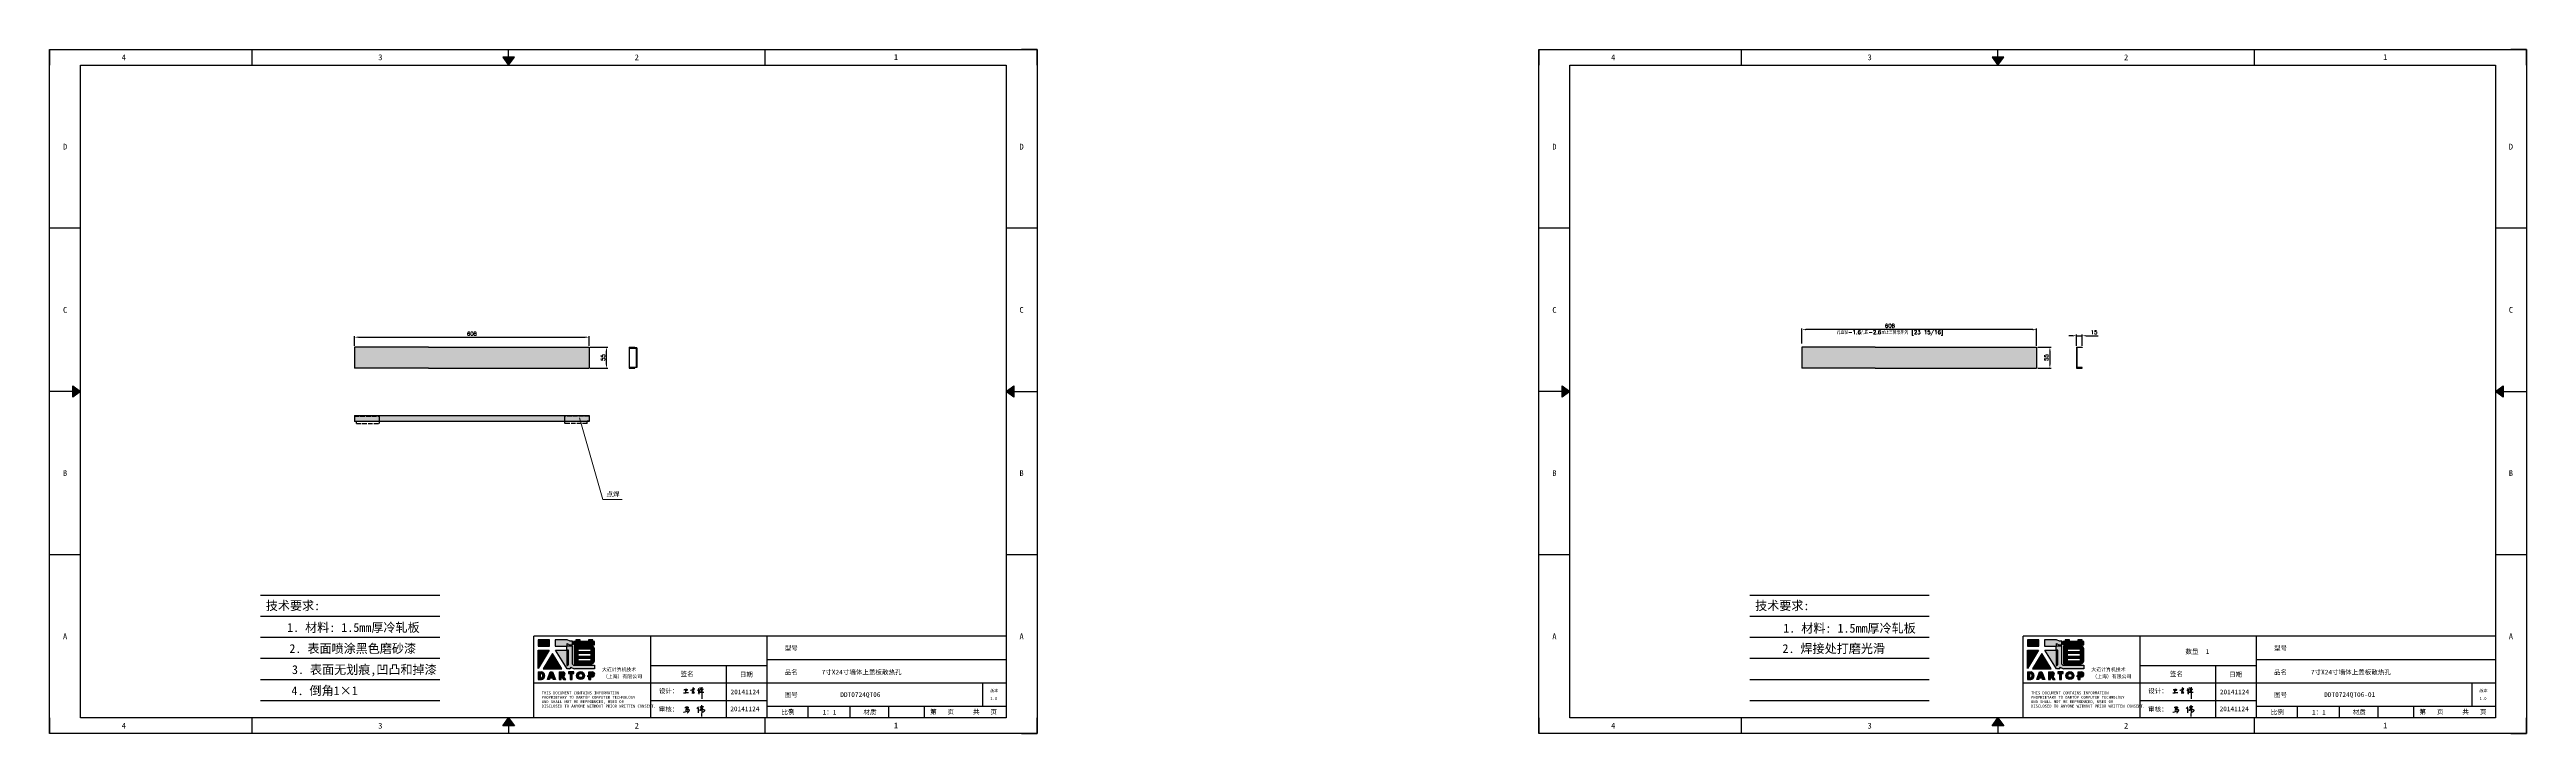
# Model space of a CAD drawing. Header units: millimetres. Extents: x 120943 to 145233, y 4425 to 40233.
# Drawn here: x 122188 to 128607, y 13011 to 14784 of the extents above; entities that cross this region are included whole.
import ezdxf
from ezdxf.enums import TextEntityAlignment as Align

# ---------------------------------------------------------------- set-up
doc = ezdxf.new("R2010")
doc.units = ezdxf.units.MM
doc.linetypes.add('ACAD_ISO02W100', pattern=[15, 12, -3])
doc.linetypes.add('DOT', pattern=[0.25, 0, -0.25])
for name, color, linetype in [('4', 7, 'Continuous'), ('green', 3, 'ACAD_ISO02W100'), ('magenta', 6, 'Continuous'), ('print', 30, 'Continuous')]:
    doc.layers.add(name, color=color, linetype=linetype)
doc.layers.add('dim', color=2, linetype='Continuous', lineweight=9)
doc.styles.add('Dartop', font='SIMFANG.TTF')
doc.styles.add('HZ', font='SimSun.ttf')
doc.styles.add('hzHT', font='SIMHEI.TTF')
doc.styles.get("Standard").update_dxf_attribs({"font": 'txt', "bigfont": 'gbcbig.shx'})
doc.dimstyles.new('2-small', dxfattribs={"dimtxt": 10, "dimasz": 10, "dimexe": 3, "dimexo": 3, "dimgap": 4, "dimtad": 1, "dimtxsty": 'Standard', "dimcen": 5, "dimazin": 0, "dimtfac": 1, "dimtmove": 0, "dimatfit": 3, "dimfxl": 1, "dimarcsym": 0})
pattern_1 = [(0, (94646.006, 49046.5007), (0, 5.49926), [3.175, -6.35]), (120, (94646.006, 49046.5007), (-4.76249886, -2.74963), [3.175, -6.35]), (60, (94649.181, 49046.5007), (-4.76249886, 2.74963), [3.175, -6.35])]

# ---------------------------------------------------------------- blocks, each defined once
blk = doc.blocks.new('*U503')
at = {"color": 254, "linetype": 'Continuous', "extrusion": (0, 0, -1)}
for points in [[(-17, 0.333), (-16.812, 0.25), (-17, 0.5)], [(-17, 0.333), (-17.188, 0.25), (-16.812, 0.25)], [(-17, 0.333), (-17, 0.5), (-17.188, 0.25)]]:
    blk.add_solid(points, dxfattribs=at)
blk = doc.blocks.new('*U502')
at = {"color": 254, "linetype": 'Continuous', "extrusion": (0, 0, -1)}
for points in [[(-33.167, 11), (-33, 11), (-33.25, 11.188)], [(-33.167, 11), (-33.25, 11.188), (-33.25, 10.812)], [(-33.167, 11), (-33.25, 10.812), (-33, 11)]]:
    blk.add_solid(points, dxfattribs=at)
blk = doc.blocks.new('*U504')
at = {"color": 254, "linetype": 'Continuous'}
for points in [[(17, 21.667), (17.188, 21.75), (16.812, 21.75)], [(17, 21.667), (16.812, 21.75), (17, 21.5)], [(17, 21.667), (17, 21.5), (17.188, 21.75)]]:
    blk.add_solid(points, dxfattribs=at)
blk = doc.blocks.new('*U501')
at = {"color": 254, "linetype": 'Continuous', "extrusion": (0, 0, -1)}
for points in [[(-0.833, 11), (-0.75, 10.812), (-0.75, 11.188)], [(-0.833, 11), (-0.75, 11.188), (-1, 11)], [(-0.833, 11), (-1, 11), (-0.75, 10.812)]]:
    blk.add_solid(points, dxfattribs=at)
blk = doc.blocks.new('dadao')
for p, q in [((48, 19.2), (44.9, 10.4)), ((44.9, 10.4), (51.2, 10.4)), ((51.2, 10.4), (48, 19.2))]:
    blk.add_line(p, q)
for points in [[(41.8, 121.6), (41.8, 143.7), (-0.4, 143.7), (-0.4, 121.6), (41.8, 121.6)], [(104.8, 122), (104.8, 130.3), (114.1, 126.3), (124.2, 126.3), (124.2, 139.6), (115.9, 139.6), (105.1, 143.9), (61.5, 143.9)], [(61.7, 144), (61.7, 121.3), (103.9, 121.3)], [(113.4, 38.7), (105.1, 38.7), (63, 106.5), (103.9, 106.5), (103.9, 120.9), (103.9, 121.3)], [(109.7, 53.6), (109.7, 106.2), (104.3, 106.2), (104.3, 50.4), (106.6, 50.4)], [(144.6, 94.4), (144.6, 84.8), (192, 84.8), (192, 94.1), (144.9, 94.1)], [(0, 28), (0, 0), (11.8, 0)], [(0.1, 28), (14, 28)], [(7.1, 21.8), (7.1, 6.1), (12, 6.1)], [(7.1, 21.8), (11.4, 21.8)], [(76.8, 28.2), (76.8, 0), (84.1, 0), (84.1, 11.1), (91.6, -0.1), (100.3, -0.1), (91.7, 11.1)], [(76.8, 28.2), (90.6, 28.2)], [(84, 22.7), (84, 15.3), (87.2, 15.3)], [(84, 22.7), (87.3, 22.7)], [(120.2, 45), (119.5, 45), (119.5, 44.6)], [(183.7, 0), (183.7, 9.6), (180.6, 9.6), (180.6, 14.9), (183.8, 14.9), (183.8, 28.1), (196.1, 28.1), (196.5, 28.1)], [(183.7, 0), (190.9, 0), (190.9, 9.6), (198.8, 9.6)], [(194.9, 22.3), (190.8, 22.3), (190.8, 15), (194.4, 15)]]:
    blk.add_lwpolyline(points)
for points in [[(-0.3, 106.2), (40.4, 106.2), (-0.3, 39.7), (-0.3, 106.2)], [(51.7, 94.1), (18.4, 39.3), (86.2, 39.3)], [(43.8, 28.2), (51.8, 28.2), (62.6, -0.1), (55, -0.1), (53.2, 5), (42.9, 5), (41.1, 0), (33.6, 0)], [(110, 28.1), (110, 21.9), (116, 21.9), (116, -0.1), (123.2, -0.1), (123.2, 22), (129.2, 22), (129.2, 28.1), (110, 28.1)]]:
    blk.add_lwpolyline(points, close=True)
for points in [[(104.8, 122), (123.4, 122), (123.4, 60, 0.414214), (131.4, 52), (204.8, 52), (204.8, 39.1), (131.7, 39.1)], [(144.3, 110.8), (144.3, 101.8), (192.3, 101.8), (192.3, 105.5, 0.414214), (187.3, 110.5), (144.3, 110.5)], [(144.6, 77), (144.6, 67.5), (187.6, 67.5, 0.414214), (192.6, 72.5), (192.6, 76.4), (144.6, 76.4)]]:
    blk.add_lwpolyline(points, format="xyb")
blk.add_lwpolyline([(137.1, 144.2), (137.1, 137.9), (128.3, 137.9), (128.3, 126.5), (157.3, 126.5), (157.3, 121.5), (130.3, 121.5), (130.3, 57.5), (194.4, 57.5, 0.414214), (204.4, 67.5), (204.4, 111.3, 0.414214), (194.4, 121.3), (177.5, 121.3), (177.5, 126.3), (204.7, 126.3), (204.7, 137.7), (198.2, 137.7), (198.2, 143.9), (183.3, 143.9), (183.3, 138), (153, 138), (153, 144.2), (137.1, 144.2)], format="xyb", close=True)
for radius in [14.5, 7.44]:
    blk.add_circle((154.2, 14.2), radius)
for centre, radius, start, end in [((8.5, 13.9), 8.49, 294.21427, 69.71773), ((9.6, 14.2), 14.4, 278.66044, 72.32035), ((86.4, 19), 3.8, 282.52697, 76.71958), ((88.6, 19.4), 8.95, 290.60733, 77.21242), ((99.2, 60.7), 12.6, 305.63988, 325.96896), ((111.6, 46.7), 8.19, 282.98113, 347.66273), ((136, 61.7), 22.9, 226.7358, 259.32094), ((193.7, 18.7), 3.8, 280.98914, 72.55128), ((195.7, 18.6), 9.51, 288.89587, 85.24422)]:
    blk.add_arc(centre, radius, start, end)
blk = doc.blocks.new('h')
for p, q in [((20768, -2361), (20773, -2359)), ((20769, -2367), (20770, -2371)), ((20770, -2371), (20771, -2378)), ((20771, -2378), (20771, -2371)), ((20772, -2369), (20775, -2368)), ((20773, -2332), (20775, -2339)), ((20773, -2359), (20784, -2355)), ((20789, -2341), (20774, -2332)), ((20775, -2339), (20776, -2351)), ((20776, -2351), (20775, -2357)), ((20780, -2366), (20781, -2366)), ((20782, -2369), (20780, -2377)), ((20780, -2377), (20788, -2371)), ((20782, -2367), (20782, -2369)), ((20846, -2343), (20848, -2353)), ((20848, -2353), (20849, -2370)), ((20849, -2370), (20848, -2424))]:
    blk.add_line(p, q)
for points in [[(20697, -2372, 0.002073), (20711, -2372, 0.016137), (20720, -2371, 0.008314), (20737, -2369)], [(20699, -2348, -0.029745), (20705, -2345, -0.046842), (20708, -2344, -0.00919), (20714, -2343, -0.018517), (20717, -2343, -0.037841), (20720, -2342, -0.039541), (20723, -2343, -0.149785), (20726, -2344, -0.204935), (20727, -2347, -0.074872), (20727, -2348, -0.061615), (20726, -2350, -0.034204), (20724, -2353, -0.045776), (20722, -2354, -0.054985), (20720, -2355, -0.036348), (20717, -2357, -0.067752), (20716, -2357, -0.043553), (20713, -2357)], [(20755, -2352, -0.024077), (20760, -2350, -0.013147), (20769, -2347, -0.00522), (20775, -2344, -0.018517), (20777, -2343, -0.008274), (20786, -2341, -0.039541), (20788, -2341, -0.079216), (20789, -2341, -0.204935)], [(20813, -2350, 0.007348), (20816, -2349, 0.008421), (20818, -2347, 0.009459), (20820, -2346, -0.016325), (20821, -2346, -0.173771), (20822, -2345, -0.085159), (20824, -2346, -0.125883), (20826, -2348, -0.160659), (20827, -2350, -0.010447), (20826, -2352, -0.008247), (20826, -2355, -0.002698), (20825, -2374, 0.001562), (20824, -2384, 0.016137)], [(20817, -2335, -0.053561), (20820, -2336, -0.075272), (20821, -2337, -0.005295), (20822, -2338, -0.009337), (20823, -2339, -0.026146), (20824, -2340, -0.016644), (20824, -2341)], [(20832, -2329, -0.053561), (20835, -2330, -0.075272), (20837, -2331, -0.005295), (20838, -2333, -0.009337), (20838, -2333, -0.026146), (20839, -2334, -0.016644), (20840, -2335)], [(20836, -2344, -0.02797), (20842, -2343, -0.048868), (20846, -2342, -0.00919), (20851, -2341, -0.018517), (20854, -2341, -0.037841), (20857, -2341, -0.039541), (20859, -2342, -0.018282), (20841, -2355, -0.000937)], [(20848, -2340, 0.021784), (20850, -2336, 0.028296), (20851, -2332, 0.008136), (20852, -2328, 0.028913), (20852, -2327, 0.08193), (20852, -2326, 0.075058), (20852, -2325, 0.275043)]]:
    blk.add_lwpolyline(points, format="xyb")
for points in [[(20711, -2344), (20711, -2344), (20711, -2356), (20711, -2368), (20711, -2372)], [(20822, -2351), (20822, -2359), (20822, -2365), (20822, -2369), (20821, -2376), (20824, -2369), (20827, -2366), (20829, -2366)], [(20841, -2355), (20850, -2355), (20855, -2354), (20846, -2361), (20841, -2364), (20833, -2368), (20863, -2367), (20866, -2367)]]:
    blk.add_lwpolyline(points)
for centre, radius, start, end in [((20774, -2371), 2.3, 121.9907, 163.6016), ((20788, -2406), 40.3, 100.6183, 108.2482), ((20781, -2368), 1.15, 9.4675, 90)]:
    blk.add_arc(centre, radius, start, end)
blk = doc.blocks.new('*D509')
at = {"layer": 'Defpoints', "color": 0}
for p in [(126729.7, 14057.7), (126729.7, 14019.1), (127337.7, 14012.7)]:
    blk.add_point(p, dxfattribs=at)
at = {"layer": 'dim', "color": 0, "lineweight": -2}
for p, q in [((126729.7, 14022.1), (126729.7, 14060.7)), ((127337.7, 14015.7), (127337.7, 14060.7)), ((127327.7, 14057.7), (126739.7, 14057.7))]:
    blk.add_line(p, q, dxfattribs=at)
at = {"layer": 'dim', "color": 0}
for points in [[(126739.7, 14059.3), (126739.7, 14056), (126729.7, 14057.7)], [(127327.7, 14059.3), (127327.7, 14056), (127337.7, 14057.7)]]:
    blk.add_solid(points, dxfattribs=at)
at = {"layer": 'dim', "color": 0, "insert": (126957.7, 14057.7), "char_height": 10, "attachment_point": 5}
blk.add_mtext('608\\P孔直径-1.6孔距-2.6呈正三角形排列 [23 15/16]', dxfattribs=at)
blk = doc.blocks.new('*D510')
at = {"layer": 'Defpoints', "color": 0}
for p in [(127441.1, 14012.7), (127456.1, 14041.9), (127456.1, 14012.7)]:
    blk.add_point(p, dxfattribs=at)
at = {"layer": 'dim', "color": 0, "lineweight": -2}
for p, q in [((127431.1, 14041.9), (127421.1, 14041.9)), ((127441.1, 14015.7), (127441.1, 14044.9)), ((127441.1, 14041.9), (127456.1, 14041.9)), ((127456.1, 14015.7), (127456.1, 14044.9)), ((127466.1, 14041.9), (127497.4, 14041.9))]:
    blk.add_line(p, q, dxfattribs=at)
at = {"layer": 'dim', "color": 0}
for points in [[(127431.1, 14043.6), (127431.1, 14040.3), (127441.1, 14041.9)], [(127466.1, 14043.6), (127466.1, 14040.3), (127456.1, 14041.9)]]:
    blk.add_solid(points, dxfattribs=at)
at = {"layer": 'dim', "color": 0, "insert": (127486.7, 14050.9), "char_height": 10, "attachment_point": 5}
blk.add_mtext('15', dxfattribs=at)
blk = doc.blocks.new('*D511')
at = {"layer": 'Defpoints', "color": 0}
for p in [(127337.7, 14012.7), (127337.7, 13957.7), (127372.2, 13957.7)]:
    blk.add_point(p, dxfattribs=at)
at = {"layer": 'dim', "color": 0, "lineweight": -2}
for p, q in [((127340.7, 14012.7), (127375.2, 14012.7)), ((127372.2, 14002.7), (127372.2, 13967.7)), ((127340.7, 13957.7), (127375.2, 13957.7))]:
    blk.add_line(p, q, dxfattribs=at)
at = {"layer": 'dim', "color": 0}
for points in [[(127370.6, 14002.7), (127373.9, 14002.7), (127372.2, 14012.7)], [(127370.6, 13967.7), (127373.9, 13967.7), (127372.2, 13957.7)]]:
    blk.add_solid(points, dxfattribs=at)
at = {"layer": 'dim', "color": 0, "insert": (127363.2, 13985.2), "char_height": 10, "attachment_point": 5, "rotation": 90}
blk.add_mtext('55', dxfattribs=at)
blk = doc.blocks.new('HGSREHSTH')
for p, q in [((48571.4, 37511.5), (48634.9, 37511.5)), ((48571.4, 37511.5), (48571.4, 37498.5)), ((48571.4, 37498.5), (48576.4, 37498.5)), ((48576.4, 37492.5), (48576.4, 37498.5)), ((48576.4, 37492.5), (48634.9, 37492.5)), ((48634.9, 37511.5), (48634.9, 37492.5))]:
    blk.add_line(p, q)
blk = doc.blocks.new('HTRSHSTEGH')
for p, q in [((50128.4, 37936.4), (50128.4, 37884.8)), ((50128.4, 37936.4), (50147.4, 37936.4)), ((50128.4, 37884.8), (50147.4, 37884.8)), ((50147.4, 37935.4), (50129.4, 37935.4)), ((50129.4, 37885.8), (50129.4, 37935.4)), ((50147.4, 37885.8), (50129.4, 37885.8)), ((50134.4, 37936.4), (50134.4, 37935.4)), ((50134.4, 37884.8), (50134.4, 37885.8)), ((50147.4, 37936.4), (50147.4, 37935.4)), ((50147.4, 37884.8), (50147.4, 37885.8))]:
    blk.add_line(p, q)
blk = doc.blocks.new('*D523')
at = {"layer": 'Defpoints', "color": 0}
for p in [(122978.6, 14012.7), (123586.6, 14038.2), (123586.6, 14012.7)]:
    blk.add_point(p, dxfattribs=at)
at = {"layer": 'dim', "color": 0, "lineweight": -2}
for p, q in [((122978.6, 14015.7), (122978.6, 14041.2)), ((122988.6, 14038.2), (123576.6, 14038.2)), ((123586.6, 14015.7), (123586.6, 14041.2))]:
    blk.add_line(p, q, dxfattribs=at)
at = {"layer": 'dim', "color": 0}
for points in [[(122988.6, 14039.9), (122988.6, 14036.5), (122978.6, 14038.2)], [(123576.6, 14039.9), (123576.6, 14036.5), (123586.6, 14038.2)]]:
    blk.add_solid(points, dxfattribs=at)
at = {"layer": 'dim', "color": 0, "insert": (123282.6, 14047.2), "char_height": 10, "attachment_point": 5}
blk.add_mtext('608', dxfattribs=at)
blk = doc.blocks.new('*D524')
at = {"layer": 'Defpoints', "color": 0}
for p in [(123586.6, 14012.7), (123631.7, 14012.7), (123586.6, 13957.7)]:
    blk.add_point(p, dxfattribs=at)
at = {"layer": 'dim', "color": 0, "lineweight": -2}
for p, q in [((123589.6, 14012.7), (123634.7, 14012.7)), ((123631.7, 13967.7), (123631.7, 14002.7)), ((123589.6, 13957.7), (123634.7, 13957.7))]:
    blk.add_line(p, q, dxfattribs=at)
at = {"layer": 'dim', "color": 0}
for points in [[(123630, 14002.7), (123633.3, 14002.7), (123631.7, 14012.7)], [(123630, 13967.7), (123633.3, 13967.7), (123631.7, 13957.7)]]:
    blk.add_solid(points, dxfattribs=at)
at = {"layer": 'dim', "color": 0, "insert": (123622.7, 13985.2), "char_height": 10, "attachment_point": 5, "rotation": 90}
blk.add_mtext('55', dxfattribs=at)

msp = doc.modelspace()

# ---------------------------------------------------------------- hatches: boundary and pattern name
for points in [[(123484.233, 13253.53), (123454.099, 13253.53), (123454.099, 13237.786), (123484.233, 13237.786)], [(123483.263, 13226.77), (123454.179, 13226.77), (123454.179, 13179.284)], [(127343.969, 13253.53), (127313.834, 13253.53), (127313.834, 13237.786), (127343.969, 13237.786)], [(127342.999, 13226.77), (127313.915, 13226.77), (127313.915, 13179.284)], [(123491.325, 13218.152), (123467.55, 13178.967), (123515.962, 13178.967)], [(123546.702, 13170.95), (123532.943, 13170.95), (123532.943, 13166.585), (123537.236, 13166.585), (123537.236, 13150.855), (123542.376, 13150.855), (123542.376, 13166.595), (123546.702, 13166.595)], [(127351.061, 13218.152), (127327.286, 13178.967), (127375.698, 13178.967)], [(127406.437, 13170.95), (127392.679, 13170.95), (127392.679, 13166.585), (127396.971, 13166.585), (127396.971, 13150.855), (127402.111, 13150.855), (127402.111, 13166.595), (127406.437, 13166.595)]]:
    msp.add_hatch(color=0).paths.add_polyline_path(points)
h = msp.add_hatch(color=0)
h.paths.add_polyline_path([(123529.267, 13243.961), (123535.918, 13241.088), (123543.109, 13241.088), (123543.109, 13250.605), (123537.177, 13250.605), (123529.447, 13253.657), (123498.473, 13253.657), (123498.473, 13237.562), (123528.61, 13237.562), (123528.61, 13237.237), (123528.61, 13226.95), (123499.385, 13226.95), (123529.445, 13178.574), (123535.398, 13178.574, 0.27937482), (123539.743, 13182.799), (123539.743, 13183.022), (123540.268, 13183.022, 0.14314537), (123548.463, 13178.852), (123600.696, 13178.852), (123600.696, 13188.027), (123548.24, 13188.027, -0.41421356), (123542.527, 13193.74), (123542.527, 13238.071), (123529.267, 13238.071)])
h.paths.add_polyline_path([(123528.914, 13226.744), (123532.744, 13226.744), (123532.744, 13189.197, -0.08893574), (123530.524, 13186.915), (123528.901, 13186.915)], flags=16)
h = msp.add_hatch(color=0)
h.paths.add_polyline_path([(123600.607, 13249.273), (123595.959, 13249.273), (123595.959, 13253.694), (123585.336, 13253.694), (123585.336, 13249.494), (123563.649, 13249.494), (123563.649, 13253.915), (123552.29, 13253.915), (123552.29, 13249.412), (123546.014, 13249.412), (123546.014, 13241.261), (123566.726, 13241.261), (123566.726, 13237.657), (123547.426, 13237.657), (123547.426, 13192.017), (123593.243, 13192.017, 0.41421356), (123600.385, 13199.159), (123600.385, 13230.414, 0.41421356), (123593.243, 13237.556), (123581.131, 13237.556), (123581.131, 13241.093), (123600.607, 13241.093)])
h.paths.add_polyline_path([(123588.183, 13229.819, -0.41421356), (123591.754, 13226.248), (123591.754, 13223.629), (123557.452, 13223.629), (123557.452, 13229.819)], flags=16)
h.paths.add_polyline_path([(123591.532, 13218.102), (123591.532, 13211.47), (123557.674, 13211.47), (123557.674, 13218.102)], flags=16)
h.paths.add_polyline_path([(123591.975, 13205.502), (123591.975, 13202.662, -0.41421356), (123588.404, 13199.091), (123557.674, 13199.091), (123557.674, 13205.502)], flags=16)
h = msp.add_hatch(color=0)
h.paths.add_polyline_path([(127389.003, 13243.961), (127395.654, 13241.088), (127402.844, 13241.088), (127402.844, 13250.605), (127396.912, 13250.605), (127389.183, 13253.657), (127358.208, 13253.657), (127358.208, 13237.562), (127388.346, 13237.562), (127388.346, 13237.237), (127388.346, 13226.95), (127359.121, 13226.95), (127389.181, 13178.574), (127395.133, 13178.574, 0.27937482), (127399.478, 13182.799), (127399.478, 13183.022), (127400.003, 13183.022, 0.14314537), (127408.198, 13178.852), (127460.432, 13178.852), (127460.432, 13188.027), (127407.976, 13188.027, -0.41421356), (127402.262, 13193.74), (127402.262, 13238.071), (127389.003, 13238.071)])
h.paths.add_polyline_path([(127388.649, 13226.744), (127392.479, 13226.744), (127392.479, 13189.197, -0.08893574), (127390.26, 13186.915), (127388.636, 13186.915)], flags=16)
h = msp.add_hatch(color=0)
h.paths.add_polyline_path([(127460.342, 13249.273), (127455.694, 13249.273), (127455.694, 13253.694), (127445.072, 13253.694), (127445.072, 13249.494), (127423.384, 13249.494), (127423.384, 13253.915), (127412.026, 13253.915), (127412.026, 13249.412), (127405.75, 13249.412), (127405.75, 13241.261), (127426.461, 13241.261), (127426.461, 13237.657), (127407.162, 13237.657), (127407.162, 13192.017), (127452.978, 13192.017, 0.41421356), (127460.12, 13199.159), (127460.12, 13230.414, 0.41421356), (127452.978, 13237.556), (127440.867, 13237.556), (127440.867, 13241.093), (127460.342, 13241.093)])
h.paths.add_polyline_path([(127447.919, 13229.819, -0.41421356), (127451.489, 13226.248), (127451.489, 13223.629), (127417.187, 13223.629), (127417.187, 13229.819)], flags=16)
h.paths.add_polyline_path([(127451.268, 13218.102), (127451.268, 13211.47), (127417.409, 13211.47), (127417.409, 13218.102)], flags=16)
h.paths.add_polyline_path([(127451.71, 13205.502), (127451.71, 13202.662, -0.41421356), (127448.139, 13199.091), (127417.409, 13199.091), (127417.409, 13205.502)], flags=16)
h = msp.add_hatch(color=0)
h.paths.add_polyline_path([(123464.371, 13170.878), (123454.393, 13170.878), (123454.393, 13150.915), (123462.796, 13150.915, 0.79301591)])
h.paths.add_polyline_path([(123462.944, 13155.287), (123459.456, 13155.287), (123459.456, 13166.506), (123462.559, 13166.506, -0.67136089)], flags=16)
h = msp.add_hatch(color=0)
h.paths.add_polyline_path([(123491.4, 13171.042), (123485.706, 13171.042), (123478.384, 13150.894), (123483.777, 13150.894), (123485.046, 13154.464), (123492.354, 13154.464), (123493.65, 13150.85), (123499.087, 13150.85)])
h.paths.add_polyline_path([(123490.957, 13158.313), (123486.43, 13158.313), (123488.652, 13164.644)], flags=16)
h = msp.add_hatch(color=0)
h.paths.add_polyline_path([(123519.079, 13171.028), (123509.265, 13171.028), (123509.265, 13150.883), (123514.451, 13150.883), (123514.451, 13158.869), (123519.781, 13150.811), (123526.048, 13150.811), (123519.913, 13158.818, 0.74405494)])
h.paths.add_polyline_path([(123514.404, 13161.851), (123514.404, 13167.141), (123516.722, 13167.141, -0.79680897), (123516.687, 13161.851)], flags=16)
h = msp.add_hatch(color=0)
h.paths.add_polyline_path([(123554.181, 13161.028, 1), (123574.867, 13161.028, 1)])
h.paths.add_polyline_path([(123569.838, 13161.028, -1), (123559.211, 13161.028, -1)], flags=16)
h = msp.add_hatch(color=0)
h.paths.add_polyline_path([(123594.709, 13170.98), (123594.412, 13170.98), (123585.663, 13170.98), (123585.663, 13161.578), (123583.342, 13161.578), (123583.342, 13157.762), (123585.626, 13157.762), (123585.626, 13150.918), (123590.733, 13150.918), (123590.733, 13157.789), (123596.345, 13157.789, 0.81230381)])
h.paths.add_polyline_path([(123590.657, 13161.604), (123590.657, 13166.863), (123593.563, 13166.863, -0.77821343), (123593.267, 13161.604)], flags=16)
h = msp.add_hatch(color=0)
h.paths.add_polyline_path([(127324.106, 13170.878), (127314.129, 13170.878), (127314.129, 13150.915), (127322.532, 13150.915, 0.79301591)])
h.paths.add_polyline_path([(127322.68, 13155.287), (127319.191, 13155.287), (127319.191, 13166.506), (127322.295, 13166.506, -0.67136089)], flags=16)
h = msp.add_hatch(color=0)
h.paths.add_polyline_path([(127351.136, 13171.042), (127345.442, 13171.042), (127338.119, 13150.894), (127343.513, 13150.894), (127344.782, 13154.464), (127352.089, 13154.464), (127353.386, 13150.85), (127358.823, 13150.85)])
h.paths.add_polyline_path([(127350.693, 13158.313), (127346.165, 13158.313), (127348.388, 13164.644)], flags=16)
h = msp.add_hatch(color=0)
h.paths.add_polyline_path([(127378.814, 13171.028), (127369.001, 13171.028), (127369.001, 13150.883), (127374.186, 13150.883), (127374.186, 13158.869), (127379.517, 13150.811), (127385.783, 13150.811), (127379.648, 13158.818, 0.74405494)])
h.paths.add_polyline_path([(127374.139, 13161.851), (127374.139, 13167.141), (127376.457, 13167.141, -0.79680897), (127376.422, 13161.851)], flags=16)
h = msp.add_hatch(color=0)
h.paths.add_polyline_path([(127413.916, 13161.028, 1), (127434.603, 13161.028, 1)])
h.paths.add_polyline_path([(127429.573, 13161.028, -1), (127418.946, 13161.028, -1)], flags=16)
h = msp.add_hatch(color=0)
h.paths.add_polyline_path([(127454.444, 13170.98), (127454.147, 13170.98), (127445.399, 13170.98), (127445.399, 13161.578), (127443.078, 13161.578), (127443.078, 13157.762), (127445.361, 13157.762), (127445.361, 13150.918), (127450.468, 13150.918), (127450.468, 13157.789), (127456.08, 13157.789, 0.81230381)])
h.paths.add_polyline_path([(127450.393, 13161.604), (127450.393, 13166.863), (127453.299, 13166.863, -0.77821343), (127453.002, 13161.604)], flags=16)
at = {"layer": 'magenta'}
h = msp.add_hatch(dxfattribs=at)
h.set_pattern_fill('HEX', color=256, style=0)
h.set_pattern_definition(pattern_1)
h.paths.add_polyline_path([(123403.356, 14012.742), (123169.956, 14012.742), (122978.556, 14012.742), (122978.556, 13957.742), (123169.956, 13957.742), (123511.956, 13957.742), (123586.556, 13957.742), (123586.556, 14012.742)])
h = msp.add_hatch(dxfattribs=at)
h.set_pattern_fill('HEX', color=256, style=0)
h.set_pattern_definition([(0, (94644.006, 49046.5007), (0, 5.49926), [3.175, -6.35]), (120, (94644.006, 49046.5007), (-4.76249886, -2.74963), [3.175, -6.35]), (60, (94647.181, 49046.5007), (-4.76249886, 2.74963), [3.175, -6.35])])
h.paths.add_polyline_path([(127337.73, 13957.742), (127337.73, 14012.742), (127001.53, 14012.742), (126965.13, 14012.742), (126919.13, 14012.742), (126729.73, 14012.742), (126729.73, 13957.742), (126919.13, 13957.742), (127110.13, 13957.742)])
h = msp.add_hatch(dxfattribs=at)
h.set_pattern_fill('HEX', color=256, style=0)
h.set_pattern_definition(pattern_1)
h.paths.add_polyline_path([(123586.556, 13820.088), (123586.556, 13835.088), (122978.556, 13835.088), (122978.556, 13820.088)])

# ---------------------------------------------------------------- linework, layer by layer
at = {"color": 0, "linetype": 'DOT'}
for p, q in [((122188.137, 14783.76), (124707.309, 14783.76)), ((126047.872, 14783.76), (128567.045, 14783.76)), ((122188.137, 13051.374), (122188.137, 14743.472)), ((124747.597, 14743.472), (124747.597, 13051.374)), ((126047.872, 13051.374), (126047.872, 14743.472)), ((128607.333, 14743.472), (128607.333, 13051.374)), ((124707.309, 13011.086), (122188.137, 13011.086)), ((128567.045, 13011.086), (126047.872, 13011.086))]:
    msp.add_line(p, q, dxfattribs=at)
at = {"color": 0}
for p, q in [((122188.137, 14783.76), (122188.137, 14743.472)), ((122713.051, 14743.472), (122713.051, 14783.76)), ((123377.803, 14763.616), (123377.803, 14783.76)), ((124042.556, 14743.472), (124042.556, 14783.76)), ((124747.597, 14783.76), (124707.309, 14783.76)), ((124747.597, 14743.472), (124747.597, 14783.76)), ((126047.872, 14783.76), (126047.872, 14743.472)), ((126572.786, 14743.472), (126572.786, 14783.76)), ((127237.539, 14763.616), (127237.539, 14783.76)), ((127902.292, 14743.472), (127902.292, 14783.76)), ((128607.333, 14783.76), (128567.045, 14783.76)), ((128607.333, 14743.472), (128607.333, 14783.76)), ((122268.713, 13051.374), (122268.713, 14743.472)), ((122268.713, 14743.472), (124667.021, 14743.472)), ((124667.021, 14743.472), (124667.021, 13051.374)), ((126128.448, 13051.374), (126128.448, 14743.472)), ((126128.448, 14743.472), (128526.757, 14743.472)), ((128526.757, 14743.472), (128526.757, 13051.374)), ((122268.713, 14320.447), (122188.137, 14320.447)), ((124747.597, 14320.447), (124667.021, 14320.447)), ((126128.448, 14320.447), (126047.872, 14320.447)), ((128607.333, 14320.447), (128526.757, 14320.447)), ((122248.569, 13897.423), (122188.137, 13897.423)), ((124687.165, 13897.423), (124747.597, 13897.423)), ((126108.304, 13897.423), (126047.872, 13897.423)), ((128546.901, 13897.423), (128607.333, 13897.423)), ((122268.713, 13474.398), (122188.137, 13474.398)), ((124747.597, 13474.398), (124667.021, 13474.398)), ((126128.448, 13474.398), (126047.872, 13474.398)), ((128607.333, 13474.398), (128526.757, 13474.398)), ((124667.021, 13262.886), (123443.272, 13262.886)), ((123443.272, 13051.374), (123443.272, 13262.886)), ((123745.432, 13262.886), (123745.432, 13051.374)), ((124047.592, 13051.374), (124047.592, 13262.886)), ((128526.757, 13262.886), (127303.007, 13262.886)), ((127303.007, 13051.374), (127303.007, 13262.886)), ((127605.167, 13262.886), (127605.167, 13051.374)), ((127907.328, 13051.374), (127907.328, 13262.886)), ((123745.432, 13187.346), (124047.592, 13187.346)), ((123941.836, 13187.346), (123941.836, 13051.374)), ((124047.592, 13202.454), (124667.021, 13202.454)), ((127605.167, 13187.346), (127907.328, 13187.346)), ((127801.572, 13187.346), (127801.572, 13051.374)), ((127907.328, 13202.454), (128526.757, 13202.454)), ((123443.272, 13142.022), (123745.432, 13142.022)), ((123710.057, 13142.022), (124012.217, 13142.022)), ((123745.432, 13142.022), (124667.021, 13142.022)), ((123745.432, 13096.698), (124047.592, 13096.698)), ((124606.589, 13081.59), (124606.589, 13142.022)), ((127303.007, 13142.022), (127605.167, 13142.022)), ((127605.167, 13142.022), (128526.757, 13142.022)), ((127605.167, 13096.698), (127907.328, 13096.698)), ((128466.324, 13081.59), (128466.324, 13142.022)), ((122188.137, 13051.374), (122188.137, 13011.086)), ((124667.021, 13051.374), (122268.713, 13051.374)), ((122713.051, 13011.086), (122713.051, 13051.374)), ((123377.803, 13031.23), (123377.803, 13011.086)), ((124042.556, 13011.086), (124042.556, 13051.374)), ((124047.592, 13081.59), (124667.021, 13081.59)), ((124153.9, 13051.374), (124153.9, 13081.59)), ((124263.457, 13051.374), (124263.457, 13081.59)), ((124363.054, 13051.374), (124363.054, 13081.59)), ((124455.509, 13051.374), (124455.509, 13081.59)), ((124747.597, 13011.086), (124747.597, 13051.374)), ((126047.872, 13051.374), (126047.872, 13011.086)), ((128526.757, 13051.374), (126128.448, 13051.374)), ((126572.786, 13011.086), (126572.786, 13051.374)), ((127237.539, 13031.23), (127237.539, 13011.086)), ((127902.292, 13011.086), (127902.292, 13051.374)), ((127907.328, 13081.59), (128526.757, 13081.59)), ((128013.635, 13051.374), (128013.635, 13081.59)), ((128123.192, 13051.374), (128123.192, 13081.59)), ((128222.79, 13051.374), (128222.79, 13081.59)), ((128315.244, 13051.374), (128315.244, 13081.59)), ((128607.333, 13011.086), (128607.333, 13051.374)), ((124707.309, 13011.086), (124747.597, 13011.086)), ((128567.045, 13011.086), (128607.333, 13011.086))]:
    msp.add_line(p, q, dxfattribs=at)
for p, q in [((123169.956, 14012.742), (122978.556, 14012.742)), ((122978.556, 14012.742), (122978.556, 13957.742)), ((123169.956, 14012.742), (123511.956, 14012.742)), ((123403.356, 14012.742), (123586.556, 14012.742)), ((123586.556, 14012.742), (123586.556, 13957.742)), ((123689.876, 14012.742), (123689.876, 13957.742)), ((123689.876, 14012.742), (123704.876, 14012.742)), ((123704.876, 14011.242), (123691.376, 14011.242)), ((123691.376, 13959.242), (123691.376, 14011.242)), ((123704.876, 14012.742), (123704.876, 14011.242)), ((126919.13, 14012.742), (126729.73, 14012.742)), ((126729.73, 14012.742), (126729.73, 13957.742)), ((126918.33, 14012.742), (126917.33, 14012.742)), ((126919.13, 14012.742), (127110.13, 14012.742)), ((126919.93, 14012.742), (126920.93, 14012.742)), ((126965.13, 14012.742), (127309.13, 14012.742)), ((127001.53, 14012.742), (127337.73, 14012.742)), ((127337.73, 14012.742), (127337.73, 13957.742)), ((127441.05, 14012.742), (127441.05, 13957.742)), ((127441.05, 14012.742), (127456.05, 14012.742)), ((127456.05, 14011.242), (127442.55, 14011.242)), ((127442.55, 13959.242), (127442.55, 14011.242)), ((127456.05, 14012.742), (127456.05, 14011.242)), ((123169.956, 13957.742), (122978.556, 13957.742)), ((123169.956, 13957.742), (123511.956, 13957.742)), ((123403.356, 13957.742), (123586.556, 13957.742)), ((123689.876, 13957.742), (123704.876, 13957.742)), ((123704.876, 13959.242), (123691.376, 13959.242)), ((123704.876, 13957.742), (123704.876, 13959.242)), ((126919.13, 13957.742), (126729.73, 13957.742)), ((126919.13, 13957.742), (127110.13, 13957.742)), ((126965.13, 13957.742), (127309.13, 13957.742)), ((127001.53, 13957.742), (127337.73, 13957.742)), ((127441.05, 13957.742), (127456.05, 13957.742)), ((127456.05, 13959.242), (127442.55, 13959.242)), ((127456.05, 13957.742), (127456.05, 13959.242)), ((122978.556, 13835.088), (122978.556, 13820.088)), ((122978.556, 13835.088), (123586.556, 13835.088)), ((123586.556, 13820.088), (122978.556, 13820.088)), ((123586.556, 13835.088), (123586.556, 13820.088)), ((123875.197, 13072.04), (123872.228, 13070.433)), ((123877.333, 13073.181), (123875.197, 13072.04)), ((123875.319, 13075.584), (123879.094, 13075.584)), ((123881.108, 13075.767), (123877.333, 13073.181)), ((123877.469, 13084.544), (123878.337, 13077.302)), ((123878.477, 13071.956), (123878.157, 13055.316)), ((123878.337, 13077.302), (123878.477, 13071.956)), ((123879.094, 13075.584), (123881.108, 13075.767)), ((127734.932, 13072.04), (127731.963, 13070.433)), ((127737.069, 13073.181), (127734.932, 13072.04)), ((127735.055, 13075.584), (127738.83, 13075.584)), ((127740.843, 13075.767), (127737.069, 13073.181)), ((127737.205, 13084.544), (127738.072, 13077.302)), ((127738.213, 13071.956), (127737.893, 13055.316)), ((127738.072, 13077.302), (127738.213, 13071.956)), ((127738.83, 13075.584), (127740.843, 13075.767))]:
    msp.add_line(p, q)
for points in [[(123377.803, 14743.472), (123392.911, 14763.616), (123362.695, 14763.616), (123377.803, 14743.472)], [(127237.539, 14743.472), (127252.647, 14763.616), (127222.431, 14763.616), (127237.539, 14743.472)], [(122268.713, 13897.423), (122248.569, 13882.315), (122248.569, 13912.531), (122268.713, 13897.423)], [(124667.021, 13897.423), (124687.165, 13912.531), (124687.165, 13882.315), (124667.021, 13897.423)], [(126128.448, 13897.423), (126108.304, 13882.315), (126108.304, 13912.531), (126128.448, 13897.423)], [(128526.757, 13897.423), (128546.901, 13912.531), (128546.901, 13882.315), (128526.757, 13897.423)], [(123377.803, 13051.374), (123392.911, 13031.23), (123362.695, 13031.23), (123377.803, 13051.374)], [(127237.539, 13051.374), (127252.647, 13031.23), (127222.431, 13031.23), (127237.539, 13051.374)]]:
    msp.add_lwpolyline(points, close=True, dxfattribs=at)
for points in [[(123834.495, 13078.197, -0.02974503), (123836.222, 13079.062, -0.04684215), (123837.392, 13079.438, -0.00919025), (123839.217, 13079.807, -0.01851715), (123840.131, 13079.94, -0.03784064), (123841.075, 13079.969, -0.03954126), (123841.972, 13079.858, -0.14978519), (123842.849, 13079.379, -0.20493524), (123843.117, 13078.686, -0.07487171), (123843.015, 13078.138, -0.06161465), (123842.717, 13077.532, -0.0342039), (123842.177, 13076.819, -0.04577587), (123841.693, 13076.357, -0.05498501), (123841.108, 13075.989, -0.03634791), (123840.139, 13075.604, -0.06775206), (123839.654, 13075.52, -0.04355337), (123838.89, 13075.559)], [(123872.228, 13070.433, -0.02974503), (123874.923, 13071.783, -0.04684215), (123876.747, 13072.37, -0.00919025), (123879.594, 13072.945, -0.01851715), (123881.021, 13073.152, -0.03784064), (123882.494, 13073.198, -0.03954126), (123883.893, 13073.025, -0.14978519), (123885.26, 13072.278, -0.20493524), (123885.679, 13071.196, -0.07487171), (123885.52, 13070.342, -0.06161465), (123885.055, 13069.397, -0.0342039), (123884.212, 13068.284, -0.04577587), (123883.457, 13067.563, -0.05498501), (123882.545, 13066.99, -0.03634791), (123881.033, 13066.388, -0.06775206), (123880.276, 13066.258, -0.04355337), (123879.085, 13066.319)], [(123873.466, 13080.038, -0.02797026), (123875.907, 13080.489, -0.04886788), (123877.321, 13080.64, -0.00919025), (123879.546, 13080.969, -0.01851715), (123880.658, 13081.071, -0.03784064), (123881.799, 13081.047, -0.03954126), (123882.874, 13080.856, -0.01828189), (123875.319, 13075.584, -0.0009369)], [(127694.23, 13078.197, -0.02974503), (127695.958, 13079.062, -0.04684215), (127697.127, 13079.438, -0.00919025), (127698.952, 13079.807, -0.01851715), (127699.867, 13079.94, -0.03784064), (127700.811, 13079.969, -0.03954126), (127701.708, 13079.858, -0.14978519), (127702.584, 13079.379, -0.20493524), (127702.853, 13078.686, -0.07487171), (127702.751, 13078.138, -0.06161465), (127702.453, 13077.532, -0.0342039), (127701.912, 13076.819, -0.04577587), (127701.428, 13076.357, -0.05498501), (127700.844, 13075.989, -0.03634791), (127699.874, 13075.604, -0.06775206), (127699.389, 13075.52, -0.04355337), (127698.626, 13075.559)], [(127731.963, 13070.433, -0.02974503), (127734.658, 13071.783, -0.04684215), (127736.482, 13072.37, -0.00919025), (127739.329, 13072.945, -0.01851715), (127740.756, 13073.152, -0.03784064), (127742.229, 13073.198, -0.03954126), (127743.629, 13073.025, -0.14978519), (127744.996, 13072.278, -0.20493524), (127745.414, 13071.196, -0.07487171), (127745.255, 13070.342, -0.06161465), (127744.79, 13069.397, -0.0342039), (127743.947, 13068.284, -0.04577587), (127743.192, 13067.563, -0.05498501), (127742.28, 13066.99, -0.03634791), (127740.768, 13066.388, -0.06775206), (127740.011, 13066.258, -0.04355337), (127738.821, 13066.319)], [(127733.201, 13080.038, -0.02797026), (127735.642, 13080.489, -0.04886788), (127737.057, 13080.64, -0.00919025), (127739.282, 13080.969, -0.01851715), (127740.394, 13081.071, -0.03784064), (127741.534, 13081.047, -0.03954126), (127742.61, 13080.856, -0.01828189), (127735.055, 13075.584, -0.0009369)]]:
    msp.add_lwpolyline(points, format="xyb")
for points in [[(123838.302, 13079.631), (123838.302, 13079.631), (123837.725, 13076.091), (123836.774, 13072.762), (123836.153, 13070.72)], [(127698.038, 13079.631), (127698.038, 13079.631), (127697.46, 13076.091), (127696.51, 13072.762), (127695.888, 13070.72)]]:
    msp.add_lwpolyline(points)
for centre, radius, start, end in [((123830.076, 13072.575), 6.385, 281.0769825, 291.2126318), ((123689.674, 13642.478), 593.276, 283.9189497, 284.9715122), ((123845.91, 13053.831), 19.504, 113.2024487, 120.0174969), ((123841.332, 13064.511), 7.885, 102.4748599, 113.2024487), ((123852.758, 13012.866), 60.779, 100.3686699, 102.4748599), ((123840.062, 13069.586), 5.03, 283.8162542, 294.0305093), ((123844.515, 13057.918), 14.979, 96.1253366, 100.3686699), ((123841.136, 13067.097), 2.32, 294.8364282, 309.9011343), ((123810.206, 13095.633), 44.385, 316.9195625, 320.5886599), ((123843.717, 13065.355), 7.499, 87.4570373, 96.1253366), ((123843.745, 13065.984), 6.87, 78.3995671, 87.4570373), ((123835.357, 13074.072), 11.285, 324.0948076, 331.3783566), ((123844.715, 13070.71), 2.045, 44.3246545, 78.3995671), ((123844.116, 13069.644), 1.508, 319.5730733, 337.4854902), ((123839.963, 13072.962), 6.777, 324.9106662, 333.3484292), ((123843.259, 13071.731), 3.301, 326.7678104, 340.871018), ((123845.366, 13071.346), 1.134, 357.9983926, 44.3246545), ((123844.258, 13071.385), 2.243, 340.871018, 357.9983926), ((123851.339, 13102.162), 29.831, 299.2654637, 300.9494997), ((123918.921, 12852.113), 230.333, 102.4659195, 103.2052997), ((123761.956, 13187.453), 152.514, 313.3661321, 315.2960836), ((124350.922, 12994.519), 486.8, 171.4101732, 171.7680832), ((123869.223, 13076.042), 0.975, 52.3757453, 91.2911591), ((123011.431, 13103.709), 858.927, 357.5656636, 358.0572778), ((123868.889, 13076.194), 1.118, 357.1968277, 33.7051787), ((123843.733, 13077.84), 26.332, 352.9125461, 354.8026838), ((123853.611, 13076.942), 16.413, 354.8026838, 357.1968277), ((124108.118, 13064.511), 7.885, 102.4748599, 113.2024487), ((124111.3, 13057.918), 14.979, 96.1253366, 100.3686699), ((124107.921, 13067.097), 2.32, 294.8364282, 309.9011343), ((124110.502, 13065.355), 7.499, 87.4570373, 96.1253366), ((124110.53, 13065.984), 6.87, 78.3995671, 87.4570373), ((124111.5, 13070.71), 2.045, 44.3246545, 78.3995671), ((124110.901, 13069.644), 1.508, 319.5730733, 337.4854902), ((127689.811, 13072.575), 6.385, 281.0769825, 291.2126318), ((127549.409, 13642.478), 593.276, 283.9189497, 284.9715122), ((127705.646, 13053.831), 19.504, 113.2024487, 120.0174969), ((127701.068, 13064.511), 7.885, 102.4748599, 113.2024487), ((127712.493, 13012.866), 60.779, 100.3686699, 102.4748599), ((127699.798, 13069.586), 5.03, 283.8162542, 294.0305093), ((127704.25, 13057.918), 14.979, 96.1253366, 100.3686699), ((127700.871, 13067.097), 2.32, 294.8364282, 309.9011343), ((127669.941, 13095.633), 44.385, 316.9195625, 320.5886599), ((127703.452, 13065.355), 7.499, 87.4570373, 96.1253366), ((127703.48, 13065.984), 6.87, 78.3995671, 87.4570373), ((127695.092, 13074.072), 11.285, 324.0948076, 331.3783566), ((127704.45, 13070.71), 2.045, 44.3246545, 78.3995671), ((127703.851, 13069.644), 1.508, 319.5730733, 337.4854902), ((127699.698, 13072.962), 6.777, 324.9106662, 333.3484292), ((127702.994, 13071.731), 3.301, 326.7678104, 340.871018), ((127705.101, 13071.346), 1.134, 357.9983926, 44.3246545), ((127703.993, 13071.385), 2.243, 340.871018, 357.9983926), ((127711.075, 13102.162), 29.831, 299.2654637, 300.9494997), ((127778.656, 12852.113), 230.333, 102.4659195, 103.2052997), ((127621.691, 13187.453), 152.514, 313.3661321, 315.2960836), ((128210.657, 12994.519), 486.8, 171.4101732, 171.7680832), ((127728.958, 13076.042), 0.975, 52.3757453, 91.2911591), ((126871.166, 13103.709), 858.927, 357.5656636, 358.0572778), ((127728.624, 13076.194), 1.118, 357.1968277, 33.7051787), ((127703.469, 13077.84), 26.332, 352.9125461, 354.8026838), ((127713.347, 13076.942), 16.413, 354.8026838, 357.1968277)]:
    msp.add_arc(centre, radius, start, end)
at = {"layer": 'Defpoints'}
for p, q in [((122734.601, 13369.721), (123199.639, 13369.721)), ((126594.336, 13369.721), (127059.374, 13369.721)), ((122734.601, 13315.121), (123199.639, 13315.121)), ((122734.601, 13315.121), (123199.639, 13315.121)), ((126594.336, 13315.121), (127059.374, 13315.121)), ((126594.336, 13315.121), (127059.374, 13315.121)), ((122734.601, 13260.521), (123199.639, 13260.521)), ((126594.336, 13260.521), (127059.374, 13260.521)), ((122734.601, 13205.921), (123199.639, 13205.921)), ((126594.336, 13205.921), (127059.374, 13205.921)), ((122734.601, 13151.321), (123199.639, 13151.321)), ((122734.601, 13096.721), (123199.639, 13096.721)), ((126594.336, 13151.321), (127059.374, 13151.321)), ((126594.336, 13096.721), (127059.374, 13096.721))]:
    msp.add_line(p, q, dxfattribs=at)
at = {"layer": 'dim'}
for p, q in [((123561.964, 13829.193, 65.061), (123622.377, 13617.245)), ((123622.377, 13617.245), (123672.01, 13617.245))]:
    msp.add_line(p, q, dxfattribs=at)
at = {"layer": 'print'}
for points in [[(122188.137, 14783.76), (124747.597, 14783.76), (124747.597, 13011.086), (122188.137, 13011.086)], [(126047.872, 14783.76), (128607.333, 14783.76), (128607.333, 13011.086), (126047.872, 13011.086)]]:
    msp.add_lwpolyline(points, close=True, dxfattribs=at)

# ---------------------------------------------------------------- block references
at = {"color": 0, "linetype": 'Continuous', "xscale": 80.57610619627711, "yscale": 80.57610619627711, "zscale": 80.57610619627711}
for name, p in [('*U504', (122008.01, 13011.086)), ('*U504', (125867.745, 13011.086)), ('*U501', (122188.137, 13011.086)), ('*U502', (122008.01, 13011.086)), ('*U501', (126047.872, 13011.086)), ('*U502', (125867.745, 13011.086)), ('*U503', (122008.01, 13011.086)), ('*U503', (125867.745, 13011.086))]:
    msp.add_blockref(name, p, dxfattribs=at)
at = {"xscale": -1}
msp.add_blockref('HTRSHSTEGH', (173838.737, -23925.398), dxfattribs=at)
at = {"color": 0}
for name, p, xscale, yscale, zscale in [('dadao', (123454.393, 13150.915), 0.7141973048657924, 0.7141973048657924, 0.7141973048657924), ('dadao', (127314.129, 13150.915), 0.7141973048657924, 0.7141973048657924, 0.7141973048657924), ('h', (117417.612, 13851.621), 0.3098964079397265, 0.3098964079397265, 0.3098964079397265), ('h', (121277.347, 13851.621), 0.3098964079397265, 0.3098964079397265, 0.3098964079397265)]:
    msp.add_blockref(name, p, dxfattribs=dict(at, xscale=xscale, yscale=yscale, zscale=zscale))
at = {"layer": 'green'}
msp.add_blockref('HGSREHSTH', (74407.123, -23678.366), dxfattribs=at)
at = {"layer": 'green', "xscale": -1}
msp.add_blockref('HGSREHSTH', (172157.989, -23678.366), dxfattribs=at)

# ---------------------------------------------------------------- texts
at = {"color": 0}
for s, height, style, p in [('4', 15.108, 'Dartop', (122380.674, 14763.616)), ('3', 15.108, 'Dartop', (123045.427, 14763.616)), ('2', 15.108, 'Dartop', (123710.18, 14763.616)), ('1', 15.108, 'Dartop', (124381.819, 14764.095)), ('4', 15.108, 'Dartop', (126240.41, 14763.616)), ('3', 15.108, 'Dartop', (126905.162, 14763.616)), ('2', 15.108, 'Dartop', (127569.915, 14763.616)), ('1', 15.108, 'Dartop', (128241.555, 14764.095)), ('D', 15.108, 'Dartop', (122228.425, 14531.96)), ('D', 15.108, 'Dartop', (124707.309, 14531.96)), ('D', 15.108, 'Dartop', (126088.16, 14531.96)), ('D', 15.108, 'Dartop', (128567.045, 14531.96)), ('C', 15.108, 'Dartop', (122228.425, 14108.935)), ('C', 15.108, 'Dartop', (124707.309, 14108.935)), ('C', 15.108, 'Dartop', (126088.16, 14108.935)), ('C', 15.108, 'Dartop', (128567.045, 14108.935)), ('B', 15.108, 'Dartop', (122228.425, 13685.911)), ('B', 15.108, 'Dartop', (124707.309, 13685.911)), ('B', 15.108, 'Dartop', (126088.16, 13685.911)), ('B', 15.108, 'Dartop', (128567.045, 13685.911)), ('点焊', 12.0864, 'hzHT', (123648.368, 13631.316)), ('A', 15.108, 'Dartop', (122228.425, 13262.886)), ('型号', 12.0864, 'hzHT', (124110.299, 13232.142)), ('A', 15.108, 'Dartop', (124707.309, 13262.886)), ('A', 15.108, 'Dartop', (126088.16, 13262.886)), ('数量  1', 12.0864, 'hzHT', (127754.623, 13223.267)), ('型号', 12.0864, 'hzHT', (127970.035, 13232.142)), ('A', 15.108, 'Dartop', (128567.045, 13262.886)), ('签名', 12.0864, 'hzHT', (123840.595, 13165.668)), ('日期', 12.0864, 'hzHT', (123993.957, 13164.18)), ('品名', 12.0864, 'hzHT', (124110.299, 13170.096)), ('7寸X24寸墙体上盖板散热孔', 12.08642, 'hzHT', (124292.6, 13170.125)), ('签名', 12.0864, 'hzHT', (127700.33, 13165.668)), ('日期', 12.0864, 'hzHT', (127853.692, 13164.18)), ('品名', 12.0864, 'hzHT', (127970.035, 13170.096)), ('7寸X24寸墙体上盖板散热孔', 12.08642, 'hzHT', (128152.335, 13170.125)), ('20141124', 12.0864, 'hzHT', (123990.855, 13118.741)), ('图号', 12.0864, 'hzHT', (124110.299, 13111.019)), ('DDT0724QT06', 12.08642, 'hzHT', (124289.533, 13111.807)), ('版本', 7.554, 'hzHT', (124636.223, 13121.968)), ('1.0', 7.554, 'Dartop', (124635.314, 13101.779)), ('20141124', 12.0864, 'hzHT', (127850.59, 13118.741)), ('图号', 12.0864, 'hzHT', (127970.035, 13111.019)), ('DDT0724QT06-01', 12.08642, 'hzHT', (128149.268, 13111.807)), ('版本', 7.554, 'hzHT', (128495.958, 13121.968)), ('1.0', 7.554, 'Dartop', (128495.05, 13101.779)), ('4', 15.108, 'Dartop', (122380.674, 13031.23)), ('3', 15.108, 'Dartop', (123045.427, 13031.23)), ('2', 15.108, 'Dartop', (123710.18, 13031.23)), ('20141124', 12.0864, 'hzHT', (123990.135, 13074.886)), ('比例', 12.0864, 'hzHT', (124101.872, 13066.167)), ('1：1', 12.0864, 'hzHT', (124209.753, 13066.167)), ('材质', 12.0864, 'hzHT', (124314.371, 13066.167)), ('1', 15.108, 'Dartop', (124381.819, 13031.709)), ('第   页', 12.0864, 'hzHT', (124501.339, 13067.421)), ('共   页', 12.0864, 'hzHT', (124612.363, 13066.981)), ('4', 15.108, 'Dartop', (126240.41, 13031.23)), ('3', 15.108, 'Dartop', (126905.162, 13031.23)), ('2', 15.108, 'Dartop', (127569.915, 13031.23)), ('20141124', 12.0864, 'hzHT', (127849.87, 13074.886)), ('比例', 12.0864, 'hzHT', (127961.607, 13066.167)), ('1：1', 12.0864, 'hzHT', (128069.488, 13066.167)), ('材质', 12.0864, 'hzHT', (128174.107, 13066.167)), ('1', 15.108, 'Dartop', (128241.555, 13031.709)), ('第   页', 12.0864, 'hzHT', (128361.075, 13067.421)), ('共   页', 12.0864, 'hzHT', (128472.099, 13066.981))]:
    msp.add_text(s, height=height, dxfattribs=dict(at, style=style)).set_placement(p, align=Align.MIDDLE_CENTER)
at = {"style": 'HZ'}
for s, p in [('技术要求:', (122819.056, 13342.165)), ('技术要求:', (126678.791, 13342.165)), ('1. 材料: 1.5mm厚冷轧板', (122975.533, 13285.679)), ('1. 材料: 1.5mm厚冷轧板', (126852.907, 13283.824)), ('    2. 表面喷涂黑色磨砂漆     ', (122981.598, 13231.079)), ('2. 焊接处打磨光滑         ', (126882.193, 13231.079)), ('3. 表面无划痕,凹凸和掉漆', (123003.983, 13176.479)), ('4. 倒角1×1         ', (122971.238, 13121.879))]:
    msp.add_text(s, height=22.932, dxfattribs=at).set_placement(p, align=Align.MIDDLE_CENTER)
at = {"color": 0, "style": 'hzHT'}
for s, height, p in [('AND SHALL NOT BE REPRODUCED, USED OR', 7.55401, (123463.666, 13089.673)), ('THIS DOCUMENT CONTAINS INFORMATION', 7.55401, (123463.666, 13112.335)), ('PROPRIETARY TO DARTOP COMPUTER TECHNOLOGY', 7.55401, (123463.666, 13101.004)), ('设计：', 12.0864, (123767.377, 13115.311)), ('AND SHALL NOT BE REPRODUCED, USED OR', 7.55401, (127323.401, 13089.673)), ('THIS DOCUMENT CONTAINS INFORMATION', 7.55401, (127323.401, 13112.335)), ('PROPRIETARY TO DARTOP COMPUTER TECHNOLOGY', 7.55401, (127323.401, 13101.004)), ('设计：', 12.0864, (127627.112, 13115.311)), ('DISCLOSED TO ANYONE WITHOUT PRIOR WRITTEN CONSENT.', 7.55401, (123463.666, 13078.342)), ('审核：', 12.0864, (123767.197, 13067.717)), ('DISCLOSED TO ANYONE WITHOUT PRIOR WRITTEN CONSENT.', 7.55401, (127323.401, 13078.342)), ('审核：', 12.0864, (127626.933, 13067.717))]:
    msp.add_text(s, height=height, dxfattribs=at).set_placement(p)
at = {"layer": '4', "color": 0, "style": 'hzHT'}
for s, p in [('大道计算机技术', (123619.903, 13172.335)), ('（上海）有限公司', (123622.184, 13154.268)), ('大道计算机技术', (127479.639, 13172.335)), ('（上海）有限公司', (127481.92, 13154.268))]:
    msp.add_text(s, height=9.0648, dxfattribs=at).set_placement(p)

# ---------------------------------------------------------------- dimensions: what is measured, and where the dimension line sits
at = {"layer": 'dim'}
dim = msp.add_linear_dim(base=(126729.734, 14057.659), p1=(127337.73, 14012.742), p2=(126729.734, 14019.056), angle=180, text='<>孔直径-1.6孔距-2.6呈正三角形排列[]', dimstyle='2-small', override={"dimpost": '\\X'}, dxfattribs=at)
dim.commit()
dim.dimension.update_dxf_attribs({"geometry": '*D509', "text_midpoint": (126957.732, 14057.659), "dimtype": 160})
for base, p1, p2, picture, middle in [((123586.556, 14038.193), (122978.556, 14012.742), (123586.556, 14012.742), '*D523', (123282.556, 14047.193)), ((127456.05, 14041.949), (127441.05, 14012.742), (127456.05, 14012.742), '*D510', (127486.717, 14050.949))]:
    dim = msp.add_linear_dim(base=base, p1=p1, p2=p2, dimstyle='2-small', override={"dimpost": '\\X'}, dxfattribs=at)
    dim.commit()
    dim.dimension.update_dxf_attribs({"geometry": picture, "text_midpoint": middle})
for base, p1, p2, picture, middle in [((123631.66, 14012.742), (123586.556, 13957.742), (123586.556, 14012.742), '*D524', (123622.66, 13985.242)), ((127372.244, 13957.742), (127337.73, 14012.742), (127337.73, 13957.742), '*D511', (127363.244, 13985.242))]:
    dim = msp.add_linear_dim(base=base, p1=p1, p2=p2, angle=90, dimstyle='2-small', override={"dimpost": '\\X'}, dxfattribs=at)
    dim.commit()
    dim.dimension.update_dxf_attribs({"geometry": picture, "text_midpoint": middle})

doc.saveas('drawing.dxf')
